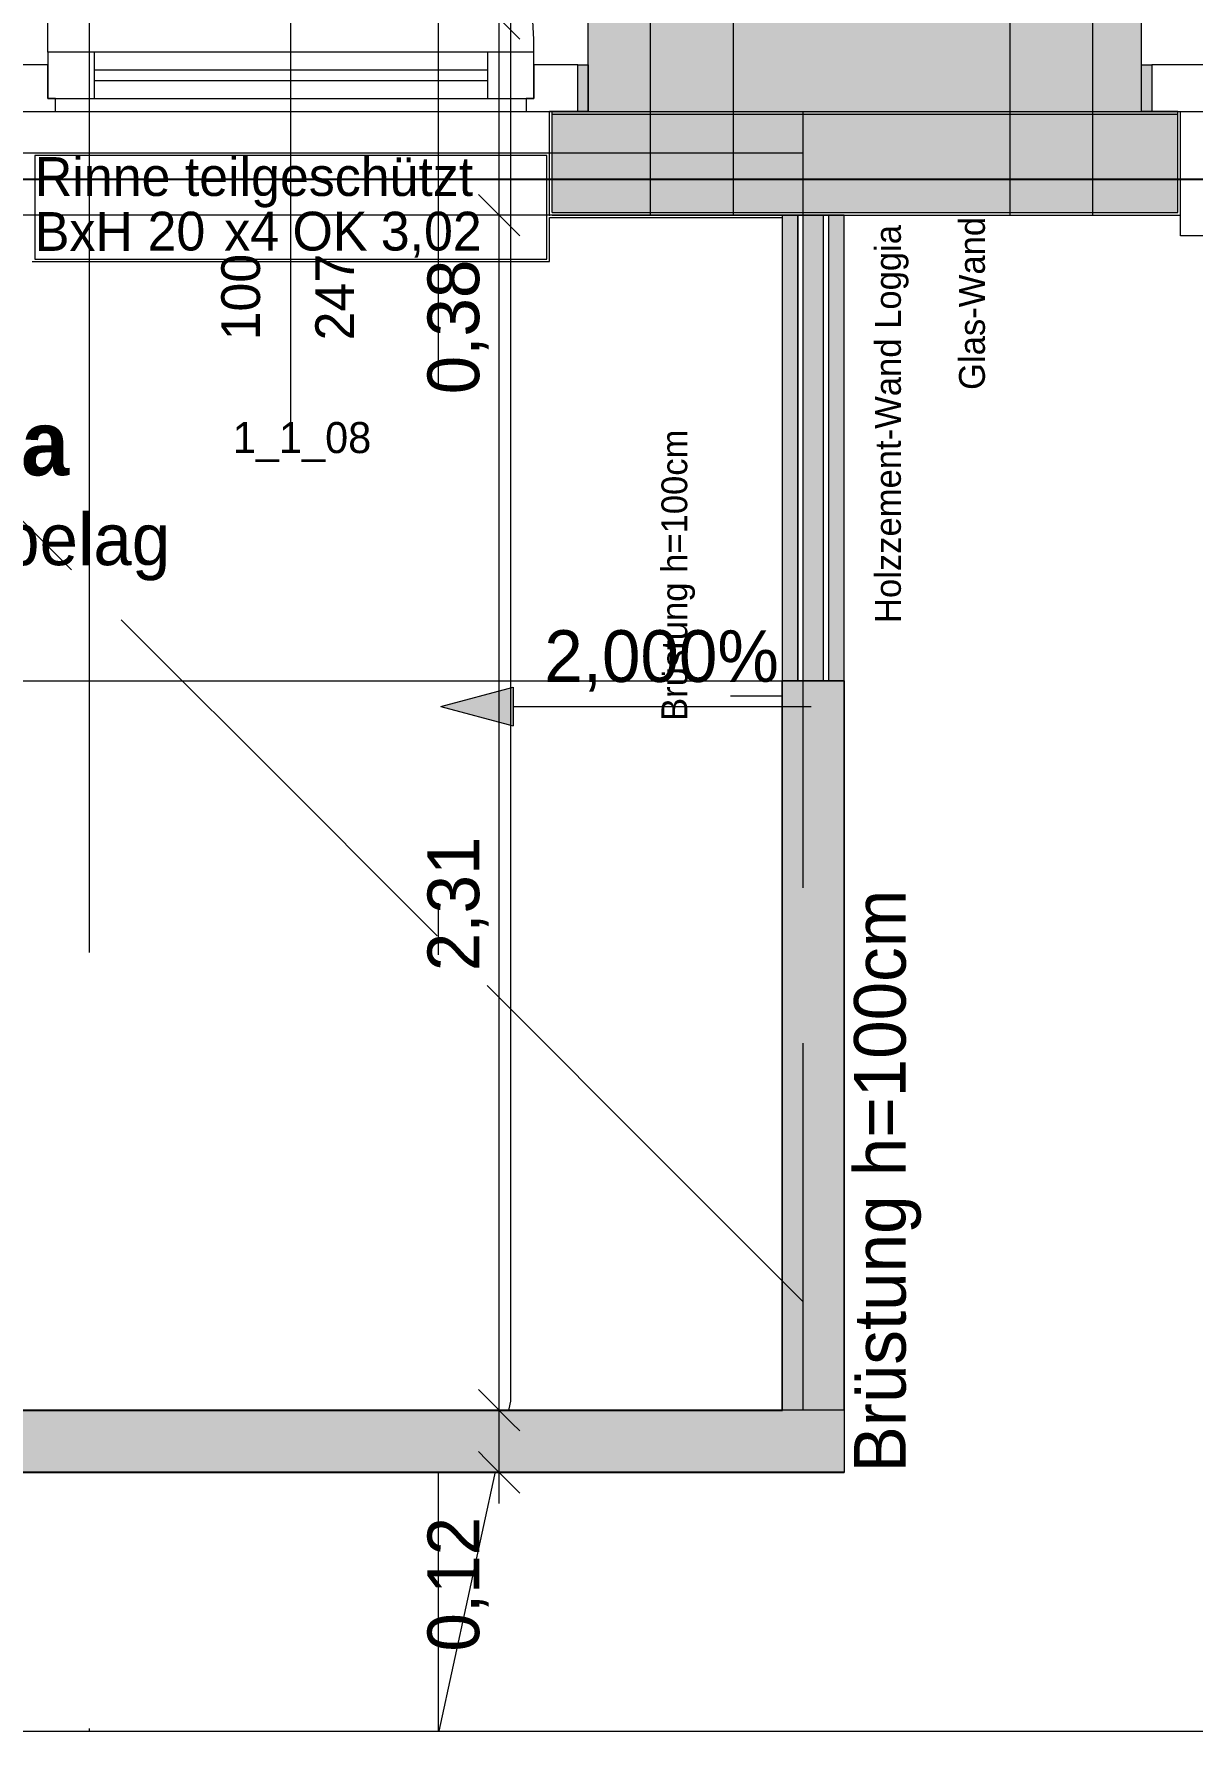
# Model space of a CAD drawing. Header units: metres. Extents: x -3 to 205, y -18 to 45.
# Drawn here: x 14.218 to 16.457, y -18 to -14.72 of the extents above; entities that cross this region are included whole.
import ezdxf

# ---------------------------------------------------------------- set-up
doc = ezdxf.new("R2010")
doc.units = ezdxf.units.M
doc.header["$MEASUREMENT"] = 0
doc.set_wipeout_variables(frame=1)
for name, pattern in [('Achse', [0.004, 0.002, -0.001, 0, -0.001]), ('Baufluchtlinie', [0.013, 0.008, -0.005]), ('Punkt 1_1', [0.075, 0.025, -0.05]), ('Schnittlinie', [0.006, 0.003, -0.0015, 0, -0.0015]), ('UNSICHTBAR', [0.4, 0, -0.4]), ('Untersicht', [0.001, 0.0005, -0.0005]), ('Wipeout_Contour', [1, 0, -1])]:
    doc.linetypes.add(name, pattern=pattern)
for name, color, linetype in [('1._1.Stock PP STG1_3_000 Achsraster', 7, 'Continuous'), ('1._1.Stock PP STG1_3_110 Wand Aussen', 7, 'Continuous'), ('1._1.Stock PP STG1_3_140 Brüstung', 7, 'Continuous'), ('1._1.Stock PP STG1_3_210 Decke', 7, 'Continuous'), ('1._1.Stock PP STG1_3_220 Bodenaufbau - Außen_ Gefälle', 7, 'Continuous'), ('1._1.Stock PP STG1_3_221 Bodenaufbau - Abdichtung', 7, 'Continuous'), ('1._1.Stock PP STG1_3_221 Bodenaufbau - Terrassenbelag', 7, 'Continuous'), ('1._1.Stock PP STG1_3_420 Rampe', 7, 'Continuous'), ('1._1.Stock PP STG1_3_520 Fixeinbauten', 7, 'Continuous'), ('1._1.Stock PP STG1_3_611 Entwässerung', 7, 'Continuous'), ('1._1.Stock PP STG1_3_810 Raum', 7, 'Continuous'), ('1._1.Stock PP STG1_3_815 Raumbegrenzung', 7, 'Continuous'), ('1._1.Stock PP STG1_3_851 Marker Schnitt', 7, 'Continuous'), ('1._1.Stock PP STG1_3_915 Allgemein Beschriftung.x', 7, 'Continuous'), ('1._1.Stock PP STG1_3_950 Polierplan Bemaßung', 7, 'Continuous'), ('1._1.Stock PP STG1_3_955 Polierplan Beschriftung', 7, 'Continuous'), ('1._1.Stock PP STG1_3_Neubau_140 Geländer transparent', 7, 'Continuous'), ('1._1.Stock PP STG1_3_Neubau_840 Baulinien', 7, 'Continuous')]:
    doc.layers.add(name, color=color, linetype=linetype)
doc.styles.add('ERSTELLTER_STIL_2', font='')
doc.styles.add('ERSTELLTER_STIL_6', font='')
doc.styles.get('ERSTELLTER_STIL_2').set_extended_font_data('Eurostile')
doc.styles.get('ERSTELLTER_STIL_6').set_extended_font_data('Eurostile', bold=True)

msp = doc.modelspace()

# ---------------------------------------------------------------- hatches: boundary and pattern name
at = {"layer": '1._1.Stock PP STG1_3_110 Wand Aussen', "linetype": 'Continuous', "lineweight": 13, "true_color": 0x3f7f02}
for points in [[(15.32, -14.69), (15.29, -14.69), (15.29, -14.78), (15.29, -14.87), (15.32, -14.87)], [(15.32, -14.69), (15.32, -14.87), (16.36, -14.87), (16.36, -14.78), (16.36, -14.69)]]:
    msp.add_hatch(color=76, dxfattribs=at).paths.add_polyline_path(points)
at = {"layer": '1._1.Stock PP STG1_3_110 Wand Aussen', "linetype": 'Continuous', "lineweight": 13, "true_color": 0xff6400}
for points in [[(15.27, -14.78), (15.27, -14.87), (15.29, -14.87), (15.29, -14.78)], [(16.38, -14.87), (16.38, -14.78), (16.36, -14.78), (16.36, -14.87)], [(15.32, -14.875), (15.22, -14.875), (15.22, -15), (15.32, -15)], [(15.32, -14.875), (15.32, -15), (16.43, -15), (16.43, -14.875)], [(15.32, -15), (15.22, -15), (15.22, -15.065), (15.32, -15.065)], [(15.32, -15), (15.32, -15.065), (16.43, -15.065), (16.43, -15)]]:
    msp.add_hatch(color=30, dxfattribs=at).paths.add_polyline_path(points)
at = {"layer": '1._1.Stock PP STG1_3_110 Wand Aussen', "linetype": 'Continuous', "lineweight": 0, "true_color": 0x373737}
for points in [[(15.32, -14.87), (15.22, -14.87), (15.22, -14.875), (15.32, -14.875)], [(15.32, -14.875), (16.43, -14.875), (16.43, -14.87), (15.32, -14.87)]]:
    msp.add_hatch(color=250, dxfattribs=at).paths.add_polyline_path(points)
at = {"layer": '1._1.Stock PP STG1_3_950 Polierplan Bemaßung', "linetype": 'Continuous', "lineweight": 13, "true_color": 0x6c6cff}
msp.add_hatch(color=171, dxfattribs=at).paths.add_polyline_path([(15.005, -16.02), (15.145, -16.0575), (15.145, -15.9825)])

# ---------------------------------------------------------------- linework, layer by layer
at = {"layer": '1._1.Stock PP STG1_3_000 Achsraster', "color": 5, "linetype": 'Achse', "lineweight": 0, "ltscale": 1000}
for p, q in [((15, 3), (15, -18)), ((-1.5, -15), (21, -15)), ((-1.5, -18), (21, -18))]:
    msp.add_line(p, q, dxfattribs=at)
at = {"layer": '1._1.Stock PP STG1_3_110 Wand Aussen', "color": 8, "linetype": 'Continuous', "lineweight": 0, "ltscale": 1000}
msp.add_line((14.245, -14.755), (14.245, -13.815), dxfattribs=at)
at = {"layer": '1._1.Stock PP STG1_3_110 Wand Aussen', "color": 7, "linetype": 'Continuous', "lineweight": 13, "ltscale": 1000}
for p, q in [((14.715, -15.4713), (14.715, -14.69)), ((14.335, -14.755), (14.245, -14.755)), ((14.245, -14.755), (14.245, -14.845)), ((15.095, -14.755), (14.335, -14.755)), ((14.335, -14.845), (14.335, -14.755)), ((15.185, -14.755), (15.095, -14.755)), ((15.095, -14.755), (15.095, -14.845)), ((15.185, -14.845), (15.185, -14.755)), ((14.245, -14.78), (14.16, -14.78)), ((14.245, -14.845), (14.245, -14.78)), ((15.095, -14.79), (14.335, -14.79)), ((15.27, -14.78), (15.185, -14.78)), ((15.185, -14.78), (15.185, -14.845)), ((15.27, -14.87), (15.27, -14.78)), ((16.48, -14.78), (16.38, -14.78)), ((16.38, -14.78), (16.38, -14.87)), ((14.335, -14.81), (15.095, -14.81)), ((14.26, -14.845), (14.245, -14.845)), ((14.245, -14.845), (14.335, -14.845)), ((14.26, -14.87), (14.26, -14.845)), ((14.335, -14.845), (15.095, -14.845)), ((15.095, -14.845), (15.185, -14.845)), ((15.185, -14.845), (15.17, -14.845)), ((15.17, -14.845), (15.17, -14.87)), ((14.16, -14.87), (14.26, -14.87)), ((14.26, -14.87), (15.17, -14.87)), ((15.17, -14.87), (15.27, -14.87)), ((15.215, -14.875), (15.215, -14.87)), ((15.22, -14.87), (15.215, -14.87)), ((15.22, -14.87), (15.215, -14.87)), ((15.22, -14.87), (15.215, -14.87)), ((15.215, -14.875), (15.215, -14.87)), ((15.215, -15), (15.215, -14.875)), ((15.215, -15), (15.215, -14.875)), ((15.22, -15.065), (15.22, -14.87)), ((15.22, -14.875), (15.32, -14.875)), ((15.32, -14.875), (16.43, -14.875)), ((16.43, -14.87), (16.36, -14.87)), ((16.43, -14.87), (16.36, -14.87)), ((16.43, -14.87), (16.36, -14.87)), ((16.38, -14.87), (16.48, -14.87)), ((16.43, -14.87), (16.435, -14.87)), ((16.43, -15.065), (16.43, -14.87)), ((16.43, -14.87), (16.435, -14.87)), ((16.43, -14.87), (16.435, -14.87)), ((16.435, -14.875), (16.435, -14.87)), ((16.435, -14.875), (16.435, -14.87)), ((16.435, -15), (16.435, -14.875)), ((16.435, -15), (16.435, -14.875)), ((15.215, -15.065), (15.215, -15)), ((15.215, -15.065), (15.215, -15)), ((16.435, -15.065), (16.435, -15)), ((16.435, -15.065), (16.435, -15)), ((15.215, -15.07), (14.215, -15.07)), ((15.215, -15.07), (15.215, -15.065)), ((15.215, -15.07), (15.215, -15.065)), ((15.22, -15.07), (15.215, -15.07)), ((15.22, -15.065), (15.32, -15.065)), ((15.32, -15.065), (16.43, -15.065)), ((16.43, -15.07), (16.435, -15.07)), ((16.435, -15.07), (16.435, -15.065)), ((16.435, -15.07), (16.435, -15.065)), ((16.435, -15.11), (16.435, -15.07)), ((17.935, -15.11), (16.435, -15.11))]:
    msp.add_line(p, q, dxfattribs=at)
at = {"layer": '1._1.Stock PP STG1_3_110 Wand Aussen', "color": 7, "linetype": 'Continuous', "lineweight": 18, "ltscale": 1000}
for p, q in [((15.29, -14.78), (15.29, -14.69)), ((15.29, -14.78), (15.29, -14.69)), ((16.36, -14.78), (16.36, -14.69)), ((16.36, -14.78), (16.36, -14.69)), ((15.29, -14.87), (15.29, -14.78)), ((15.29, -14.87), (15.29, -14.78)), ((15.29, -14.87), (15.29, -14.78)), ((16.36, -14.87), (16.36, -14.78)), ((16.36, -14.87), (16.36, -14.78)), ((16.36, -14.87), (16.36, -14.78)), ((15.29, -14.87), (15.22, -14.87)), ((15.29, -14.87), (15.22, -14.87)), ((15.29, -14.87), (15.22, -14.87)), ((15.29, -14.87), (15.32, -14.87)), ((15.32, -14.87), (16.36, -14.87))]:
    msp.add_line(p, q, dxfattribs=at)
at = {"layer": '1._1.Stock PP STG1_3_110 Wand Aussen', "color": 1, "linetype": 'Baufluchtlinie', "lineweight": 0, "ltscale": 1000}
for p, q in [((15.22, -15), (15.32, -15)), ((15.32, -15), (16.43, -15))]:
    msp.add_line(p, q, dxfattribs=at)
at = {"layer": '1._1.Stock PP STG1_3_110 Wand Aussen', "color": 7, "linetype": 'Continuous', "lineweight": 13, "ltscale": 1000, "flags": 128}
for points in [[(15.27, -14.78), (15.29, -14.78), (15.29, -14.87), (15.27, -14.87)], [(16.38, -14.87), (16.36, -14.87), (16.36, -14.78), (16.38, -14.78)]]:
    msp.add_lwpolyline(points, close=True, dxfattribs=at)
for points in [[(15.22, -15.07), (15.32, -15.07)], [(15.32, -15.07), (16.43, -15.07)]]:
    msp.add_lwpolyline(points, dxfattribs=at)
at = {"layer": '1._1.Stock PP STG1_3_110 Wand Aussen', "color": 8, "linetype": 'Continuous', "lineweight": 0, "ltscale": 1000}
msp.add_arc((14.245, -14.755), 0.94, 0, 90, dxfattribs=at)
at = {"layer": '1._1.Stock PP STG1_3_110 Wand Aussen', "color": 7, "linetype": 'Continuous', "lineweight": 13, "ltscale": 1000}
msp.add_point((15.215, -15.07), dxfattribs=at)
at = {"layer": '1._1.Stock PP STG1_3_140 Brüstung', "color": 7, "linetype": 'Continuous', "lineweight": 18, "ltscale": 1000, "flags": 128}
msp.add_lwpolyline([(15.785, -15.07), (15.665, -15.07)], dxfattribs=at)
at = {"layer": '1._1.Stock PP STG1_3_210 Decke', "color": 7, "linetype": 'Continuous', "lineweight": 13, "ltscale": 1000, "true_color": 0xf4f4f4, "flags": 128}
msp.add_lwpolyline([(0.1305, -0.13), (0.1845, -14.87), (5.505, -14.87), (5.505, -15.84), (13.475, -15.84), (13.475, -14.87), (18.8055, -14.87), (18.8546, -0.13), (15.89, -0.13)], dxfattribs=at)
msp.add_lwpolyline([(0.1305, -0.13), (0.1845, -14.87), (5.505, -14.87), (5.505, -15.84), (13.475, -15.84), (13.475, -14.87), (18.8055, -14.87), (18.8546, -0.13), (15.89, -0.13)], dxfattribs=at)
msp.add_lwpolyline([(0.1305, -0.13), (0.1845, -14.87), (5.505, -14.87), (5.505, -15.84), (13.475, -15.84), (13.475, -14.87), (18.8055, -14.87), (18.8546, -0.13), (15.89, -0.13)], dxfattribs=at)
msp.add_lwpolyline([(5.425, -14.95), (5.425, -15.92), (13.555, -15.92), (13.555, -14.95), (15.705, -14.95), (15.705, -17.42), (3.28, -17.42), (3.28, -14.95)], close=True, dxfattribs=at)
at = {"layer": '1._1.Stock PP STG1_3_220 Bodenaufbau - Außen_ Gefälle', "color": 7, "linetype": 'Continuous', "lineweight": 13, "ltscale": 1000, "true_color": 0xf4f4f4, "flags": 128}
msp.add_lwpolyline([(3.29, -17.38), (15.695, -17.38), (15.695, -15.07), (13.605, -15.07), (13.605, -15.97), (5.375, -15.97), (5.375, -15.07), (3.29, -15.07)], close=True, dxfattribs=at)
at = {"layer": '1._1.Stock PP STG1_3_221 Bodenaufbau - Abdichtung', "color": 171, "linetype": 'Untersicht', "lineweight": 13, "ltscale": 1000, "true_color": 0x6c6cff, "flags": 128}
msp.add_lwpolyline([(13.955, -14.87), (15.705, -14.87)], dxfattribs=at)
at = {"layer": '1._1.Stock PP STG1_3_221 Bodenaufbau - Terrassenbelag', "color": 7, "linetype": 'Continuous', "lineweight": 18, "ltscale": 1000, "flags": 128}
for points in [[(15.215, -15.075), (15.665, -15.075)], [(15.215, -15.16), (15.215, -15.075)], [(14.215, -15.16), (15.215, -15.16)]]:
    msp.add_lwpolyline(points, dxfattribs=at)
at = {"layer": '1._1.Stock PP STG1_3_420 Rampe', "color": 8, "linetype": 'Continuous', "lineweight": 13, "ltscale": 1000, "flags": 128}
msp.add_lwpolyline([(15.0019, -18), (15.14, -17.3627), (15.14, -12.685)], dxfattribs=at)
at = {"layer": '1._1.Stock PP STG1_3_520 Fixeinbauten', "color": 8, "linetype": 'Untersicht', "lineweight": 0, "ltscale": 1000, "flags": 128}
for points in [[(15.41, -14.69), (15.41, -15.07)], [(15.57, -14.69), (15.57, -15.07)], [(16.105, -14.69), (16.105, -15.07)], [(16.265, -14.69), (16.265, -15.07)], [(15.41, -15.07), (15.4139, -15.07), (15.4253, -15.07), (15.443, -15.07), (15.4653, -15.07), (15.49, -15.07), (15.5147, -15.07), (15.537, -15.07), (15.5547, -15.07), (15.5661, -15.07), (15.57, -15.07)], [(16.105, -15.07), (16.1089, -15.07), (16.1203, -15.07), (16.138, -15.07), (16.1603, -15.07), (16.185, -15.07), (16.2097, -15.07), (16.232, -15.07), (16.2497, -15.07), (16.2611, -15.07), (16.265, -15.07)]]:
    msp.add_lwpolyline(points, dxfattribs=at)
at = {"layer": '1._1.Stock PP STG1_3_611 Entwässerung', "color": 7, "linetype": 'Continuous', "lineweight": 13, "ltscale": 1000, "flags": 128}
msp.add_lwpolyline([(14.22, -15.155), (15.21, -15.155), (15.21, -14.955), (14.22, -14.955)], close=True, dxfattribs=at)
at = {"layer": '1._1.Stock PP STG1_3_851 Marker Schnitt', "color": 7, "linetype": 'Schnittlinie', "lineweight": 13, "ltscale": 1000}
msp.add_line((14.325, 4.805), (14.325, -18), dxfattribs=at)
at = {"layer": '1._1.Stock PP STG1_3_950 Polierplan Bemaßung', "color": 6, "linetype": 'Continuous', "lineweight": 13, "ltscale": 1000, "true_color": 0xfb02fe}
for p, q in [((15.0777, -14.65), (15.1577, -14.73)), ((15.1177, -15.07), (15.1177, -14.69)), ((15.0777, -15.03), (15.1577, -15.11)), ((15.1927, -15.07), (15.0427, -15.07))]:
    msp.add_line(p, q, dxfattribs=at)
at = {"layer": '1._1.Stock PP STG1_3_950 Polierplan Bemaßung', "color": 171, "linetype": 'Continuous', "lineweight": 13, "ltscale": 1000, "true_color": 0x6c6cff}
for p, q in [((15.005, -16.02), (15.145, -15.9825)), ((15.145, -15.9825), (15.145, -16.0575)), ((15.005, -16.02), (15.145, -16.0575)), ((15.145, -16.02), (15.205, -16.02))]:
    msp.add_line(p, q, dxfattribs=at)
at = {"layer": '1._1.Stock PP STG1_3_950 Polierplan Bemaßung', "color": 1, "linetype": 'Continuous', "lineweight": 13, "ltscale": 1000, "true_color": 0xfb0106}
msp.add_line((0.055, -18), (18.935, -18), dxfattribs=at)
at = {"layer": '1._1.Stock PP STG1_3_Neubau_840 Baulinien', "color": 1, "linetype": 'Baufluchtlinie', "lineweight": 25, "ltscale": 1000, "true_color": 0xfb0106, "flags": 128}
msp.add_lwpolyline([(-3.0225, -14.9829), (0, -15), (18.9876, -15.0005), (23.9775, -15.0046)], dxfattribs=at)

# ---------------------------------------------------------------- texts
at = {"layer": '1._1.Stock PP STG1_3_110 Wand Aussen', "color": 7, "linetype": 'Continuous', "lineweight": 13, "char_height": 0.075, "attachment_point": 9, "rotation": 90, "style": 'ERSTELLTER_STIL_2'}
for s, insert in [('\\A1;{\\pqr;\\pt0;\\fEurostile|b0|i0|c0|p0;\\W1.000000;100}', (14.6564, -15.145)), ('\\A1;{\\pqr;\\pt0;\\fEurostile|b0|i0|c0|p0;\\W1.000000;247}', (14.8372, -15.145))]:
    msp.add_mtext(s, dxfattribs=dict(at, insert=insert))
at = {"layer": '1._1.Stock PP STG1_3_110 Wand Aussen', "color": 7, "linetype": 'Continuous', "lineweight": 13, "insert": (14.8704, -15.5474), "char_height": 0.06, "attachment_point": 9, "style": 'ERSTELLTER_STIL_2'}
msp.add_mtext('\\A1;{\\pqr;\\pt0;\\fEurostile|b0|i0|c0|p0;\\W1.000000;1_1_08}', dxfattribs=at)
at = {"layer": '1._1.Stock PP STG1_3_810 Raum', "color": 7, "linetype": 'Continuous', "lineweight": 13, "attachment_point": 1}
for s, insert, char_height, style in [('\\A1;{\\pql;\\pt0;\\fEurostile|b1|i0|c0|p0;\\W1.000000;Loggia}', (13.7383, -15.4482), 0.125, 'ERSTELLTER_STIL_6'), ('\\A1;{\\pql;\\pt0;\\fEurostile|b0|i0|c0|p0;\\W1.000000;Plattenbelag}', (13.7383, -15.6467), 0.1, 'ERSTELLTER_STIL_2')]:
    msp.add_mtext(s, dxfattribs=dict(at, insert=insert, char_height=char_height, style=style))
at = {"layer": '1._1.Stock PP STG1_3_915 Allgemein Beschriftung.x', "color": 8, "linetype": 'Continuous', "lineweight": 13, "insert": (16.0069, -15.408), "char_height": 0.05, "attachment_point": 1, "rotation": 90, "style": 'ERSTELLTER_STIL_2'}
msp.add_mtext('\\A1;{\\pql;\\fEurostile|b0|i0|c0|p0;\\W1.000000;Glas-Wand}', dxfattribs=at)
at = {"layer": '1._1.Stock PP STG1_3_915 Allgemein Beschriftung.x', "color": 1, "linetype": 'Continuous', "lineweight": 0, "char_height": 0.05, "attachment_point": 1, "rotation": 90, "style": 'ERSTELLTER_STIL_2'}
for s, insert in [('\\A1;{\\pql;\\fEurostile|b0|i0|c0|p0;\\W1.000000;Holzzement-Wand Loggia}', (15.8444, -15.8585)), ('\\A1;{\\pql;\\fEurostile|b0|i0|c0|p0;\\W1.000000;Brüstung h=100cm}', (15.4314, -16.0478))]:
    msp.add_mtext(s, dxfattribs=dict(at, insert=insert))
at = {"layer": '1._1.Stock PP STG1_3_950 Polierplan Bemaßung', "color": 6, "linetype": 'Continuous', "lineweight": 13, "true_color": 0xfb02fe, "char_height": 0.1, "width": 0.306373, "attachment_point": 7, "rotation": 90, "style": 'ERSTELLTER_STIL_2'}
for s, insert in [('\\A1;{\\pql;\\fEurostile|b0|i0|c0|p0;\\W1.000000;0,38}', (15.0977, -15.4164)), ('\\A1;{\\pql;\\fEurostile|b0|i0|c0|p0;\\W1.000000;2,31}', (15.0977, -16.5314)), ('\\A1;{\\pql;\\fEurostile|b0|i0|c0|p0;\\W1.000000;0,12}', (15.0977, -17.8464))]:
    msp.add_mtext(s, dxfattribs=dict(at, insert=insert))
at = {"layer": '1._1.Stock PP STG1_3_955 Polierplan Beschriftung', "color": 7, "linetype": 'Continuous', "lineweight": 13, "char_height": 0.075, "attachment_point": 1, "style": 'ERSTELLTER_STIL_2'}
for s, insert in [('\\A1;{\\pql;\\fEurostile|b0|i0|c0|p0;\\W1.000000;Rinne teilgeschützt\\fEurostile|b0|i0|c0|p0;\\W1.000000;  }', (14.22, -14.9581)), ('\\A1;{\\pql;\\pt0,1;\\fEurostile|b0|i0|c0|p0;\\W1.000000;BxH }', (14.22, -15.0643)), ('\\A1;{\\pql;\\pt0,1;\\fEurostile|b0|i0|c0|p0;\\W1.000000;20\\fEurostile|b0|i0|c0|p0;\\W1.000000;\\A1{\\H.66x;\\S^  ;}\\fEurostile|b0|i0|c0|p0;\\W1.000000;\\fEurostile|b0|i0|c0|p0;\\W1.000000;\\A1{\\H.66x;\\S^  ;}\\fEurostile|b0|i0|c0|p0;\\W1.000000;x\\fEurostile|b0|i0|c0|p0;\\W1.000000;\\fEurostile|b0|i0|c0|p0;\\W1.000000;\\fEurostile|b0|i0|c0|p0;\\W1.000000;\\fEurostile|b0|i0|c0|p0;\\W1.000000;\\fEurostile|b0|i0|c0|p0;\\W1.000000;4\\fEurostile|b0|i0|c0|p0;\\W1.000000;\\A1{\\H.66x;\\S^  ;}\\fEurostile|b0|i0|c0|p0;\\W1.000000;\\fEurostile|b0|i0|c0|p0;\\W1.000000;\\A1{\\H.66x;\\S^  ;}\\fEurostile|b0|i0|c0|p0;\\W1.000000;\\fEurostile|b0|i0|c0|p0;\\W1.000000;\\fEurostile|b0|i0|c0|p0;\\W1.000000;\\fEurostile|b0|i0|c0|p0;\\W1.000000;\\fEurostile|b0|i0|c0|p0;\\W1.000000;\\fEurostile|b0|i0|c0|p0;\\W1.000000;\\fEurostile|b0|i0|c0|p0;\\W1.000000;\\A1{\\H.66x;\\S^  ;}\\fEurostile|b0|i0|c0|p0;\\W1.000000;\\fEurostile|b0|i0|c0|p0;\\W1.000000;\\A1{\\H.66x;\\S^  ;}\\fEurostile|b0|i0|c0|p0;\\W1.000000;\\fEurostile|b0|i0|c0|p0;\\W1.000000;\\fEurostile|b0|i0|c0|p0;\\W1.000000;\\fEurostile|b0|i0|c0|p0;\\W1.000000;\\fEurostile|b0|i0|c0|p0;\\W1.000000;\\fEurostile|b0|i0|c0|p0;\\W1.000000;\\fEurostile|b0|i0|c0|p0;\\W1.000000;\\A1{\\H.66x;\\S^  ;}\\fEurostile|b0|i0|c0|p0;\\W1.000000;\\fEurostile|b0|i0|c0|p0;\\W1.000000;\\A1{\\H.66x;\\S^  ;}\\fEurostile|b0|i0|c0|p0;\\W1.000000;\\fEurostile|b0|i0|c0|p0;\\W1.000000;\\fEurostile|b0|i0|c0|p0;\\W1.000000;\\fEurostile|b0|i0|c0|p0;\\W1.000000;\\fEurostile|b0|i0|c0|p0;\\W1.000000;\\fEurostile|b0|i0|c0|p0;\\W1.000000;\\fEurostile|b0|i0|c0|p0;\\W1.000000;\\A1{\\H.66x;\\S^  ;}\\fEurostile|b0|i0|c0|p0;\\W1.000000;\\fEurostile|b0|i0|c0|p0;\\W1.000000;\\A1{\\H.66x;\\S^  ;}\\fEurostile|b0|i0|c0|p0;\\W1.000000;\\fEurostile|b0|i0|c0|p0;\\W1.000000;\\fEurostile|b0|i0|c0|p0;\\W1.000000;\\fEurostile|b0|i0|c0|p0;\\W1.000000;\\fEurostile|b0|i0|c0|p0;\\W1.000000;\\fEurostile|b0|i0|c0|p0;\\W1.000000;\\fEurostile|b0|i0|c0|p0;\\W1.000000;\\A1{\\H.66x;\\S^  ;}\\fEurostile|b0|i0|c0|p0;\\W1.000000;}', (14.4379, -15.0636)), ('\\A1;{\\pql;\\pt0,1;\\fEurostile|b0|i0|c0|p0;\\W1.000000; OK }', (14.6903, -15.0636)), ('\\A1;{\\pql;\\pt0,1;\\fEurostile|b0|i0|c0|p0;\\W1.000000;3,02\\fEurostile|b0|i0|c0|p0;\\W1.000000;\\A1{\\H.66x;\\S^  ;}\\fEurostile|b0|i0|c0|p0;\\W1.000000;\\fEurostile|b0|i0|c0|p0;\\W1.000000;\\A1{\\H.66x;\\S^  ;}\\fEurostile|b0|i0|c0|p0;\\W1.000000;\\fEurostile|b0|i0|c0|p0;\\W1.000000;\\fEurostile|b0|i0|c0|p0;\\W1.000000;\\fEurostile|b0|i0|c0|p0;\\W1.000000;\\fEurostile|b0|i0|c0|p0;\\W1.000000;\\fEurostile|b0|i0|c0|p0;\\W1.000000;\\fEurostile|b0|i0|c0|p0;\\W1.000000;\\A1{\\H.66x;\\S^  ;}\\fEurostile|b0|i0|c0|p0;\\W1.000000;\\fEurostile|b0|i0|c0|p0;\\W1.000000;\\A1{\\H.66x;\\S^  ;}\\fEurostile|b0|i0|c0|p0;\\W1.000000;\\fEurostile|b0|i0|c0|p0;\\W1.000000;\\fEurostile|b0|i0|c0|p0;\\W1.000000;\\fEurostile|b0|i0|c0|p0;\\W1.000000;\\fEurostile|b0|i0|c0|p0;\\W1.000000;\\fEurostile|b0|i0|c0|p0;\\W1.000000;\\fEurostile|b0|i0|c0|p0;\\W1.000000;\\A1{\\H.66x;\\S^  ;}\\fEurostile|b0|i0|c0|p0;\\W1.000000;\\fEurostile|b0|i0|c0|p0;\\W1.000000;\\A1{\\H.66x;\\S^  ;}\\fEurostile|b0|i0|c0|p0;\\W1.000000;\\fEurostile|b0|i0|c0|p0;\\W1.000000;\\fEurostile|b0|i0|c0|p0;\\W1.000000;\\fEurostile|b0|i0|c0|p0;\\W1.000000;\\fEurostile|b0|i0|c0|p0;\\W1.000000;\\fEurostile|b0|i0|c0|p0;\\W1.000000;\\fEurostile|b0|i0|c0|p0;\\W1.000000;\\A1{\\H.66x;\\S^  ;}\\fEurostile|b0|i0|c0|p0;\\W1.000000;\\fEurostile|b0|i0|c0|p0;\\W1.000000;\\fEurostile|b0|i0|c0|p0;\\W1.000000;\\fEurostile|b0|i0|c0|p0;\\W1.000000;\\fEurostile|b0|i0|c0|p0;\\W1.000000;\\fEurostile|b0|i0|c0|p0;\\W1.000000;\\fEurostile|b0|i0|c0|p0;\\W1.000000;\\fEurostile|b0|i0|c0|p0;\\W1.000000;\\fEurostile|b0|i0|c0|p0;\\W1.000000;\\fEurostile|b0|i0|c0|p0;\\W1.000000;\\fEurostile|b0|i0|c0|p0;\\W1.000000;\\fEurostile|b0|i0|c0|p0;\\W1.000000;\\fEurostile|b0|i0|c0|p0;\\W1.000000;\\fEurostile|b0|i0|c0|p0;\\W1.000000;\\fEurostile|b0|i0|c0|p0;\\W1.000000;\\fEurostile|b0|i0|c0|p0;\\W1.000000;\\fEurostile|b0|i0|c0|p0;\\W1.000000;\\fEurostile|b0|i0|c0|p0;\\W1.000000;\\fEurostile|b0|i0|c0|p0;\\W1.000000;}', (14.8888, -15.0636))]:
    msp.add_mtext(s, dxfattribs=dict(at, insert=insert))

# ---------------------------------------------------------------- wipeouts: each hides what was drawn before it
at = {"color": 254, "linetype": 'Wipeout_Contour', "lineweight": 0, "ltscale": 71.367382}
msp.add_wipeout([(15.755, -17.47), (15.755, -17.5), (15.785, -17.5)], dxfattribs=at).dxf.layer = '1._1.Stock PP STG1_3_140 Brüstung'

# ---------------------------------------------------------------- next in the draw order: wipeouts: each hides what was drawn before it
at = {"color": 254, "linetype": 'Wipeout_Contour', "lineweight": 0, "ltscale": 70.986168}
msp.add_wipeout([(15.665, -17.41), (15.695, -17.41), (15.665, -17.38)], dxfattribs=at).dxf.layer = '1._1.Stock PP STG1_3_140 Brüstung'
at = {"color": 254, "linetype": 'Wipeout_Contour', "lineweight": 0, "ltscale": 71.281492}
msp.add_wipeout([(15.745, -17.46), (15.745, -17.47), (15.755, -17.47)], dxfattribs=at).dxf.layer = '1._1.Stock PP STG1_3_140 Brüstung'

# ---------------------------------------------------------------- next in the draw order: wipeouts: each hides what was drawn before it
at = {"color": 254, "linetype": 'Wipeout_Contour', "lineweight": 0, "ltscale": 71.069703}
msp.add_wipeout([(15.695, -17.42), (15.705, -17.42), (15.695, -17.41)], dxfattribs=at).dxf.layer = '1._1.Stock PP STG1_3_140 Brüstung'

# ---------------------------------------------------------------- next in the draw order: wipeouts: each hides what was drawn before it
at = {"color": 254, "linetype": 'Wipeout_Contour', "lineweight": 0, "ltscale": 71.177366}
msp.add_wipeout([(15.705, -17.46), (15.745, -17.46), (15.705, -17.42)], dxfattribs=at).dxf.layer = '1._1.Stock PP STG1_3_140 Brüstung'

# ---------------------------------------------------------------- next in the draw order: wipeouts: each hides what was drawn before it
at = {"color": 254, "linetype": 'Wipeout_Contour', "lineweight": 0, "ltscale": 69.571679}
msp.add_wipeout([(15.665, -17.38), (15.695, -17.41), (15.695, -17.38)], dxfattribs=at).dxf.layer = '1._1.Stock PP STG1_3_140 Brüstung'
at = {"color": 254, "linetype": 'Wipeout_Contour', "lineweight": 0, "ltscale": 69.952884}
msp.add_wipeout([(15.755, -17.47), (15.785, -17.5), (15.785, -17.47)], dxfattribs=at).dxf.layer = '1._1.Stock PP STG1_3_140 Brüstung'

# ---------------------------------------------------------------- next in the draw order: linework, layer by layer
at = {"layer": '1._1.Stock PP STG1_3_140 Brüstung', "color": 7, "linetype": 'Continuous', "lineweight": 18, "ltscale": 1000, "flags": 128}
msp.add_lwpolyline([(15.785, -17.5), (15.755, -17.5)], dxfattribs=at)

# ---------------------------------------------------------------- next in the draw order: wipeouts: each hides what was drawn before it
at = {"color": 254, "linetype": 'Wipeout_Contour', "lineweight": 0, "ltscale": 91.630643}
msp.add_wipeout([(15.695, -17.38), (15.695, -15.97), (15.665, -15.97), (15.665, -17.38)], dxfattribs=at).dxf.layer = '1._1.Stock PP STG1_3_140 Brüstung'
at = {"color": 254, "linetype": 'Wipeout_Contour', "lineweight": 0, "ltscale": 92.012899}
msp.add_wipeout([(15.785, -17.47), (15.785, -15.97), (15.755, -15.97), (15.755, -17.47)], dxfattribs=at).dxf.layer = '1._1.Stock PP STG1_3_140 Brüstung'
at = {"color": 254, "linetype": 'Wipeout_Contour', "lineweight": 0, "ltscale": 69.65666}
msp.add_wipeout([(15.695, -17.41), (15.705, -17.42), (15.705, -17.41)], dxfattribs=at).dxf.layer = '1._1.Stock PP STG1_3_140 Brüstung'

# ---------------------------------------------------------------- next in the draw order: linework, layer by layer
at = {"layer": '1._1.Stock PP STG1_3_140 Brüstung', "color": 7, "linetype": 'Continuous', "lineweight": 18, "ltscale": 1000, "flags": 128}
for points in [[(15.665, -15.07), (15.665, -15.97)], [(15.785, -15.97), (15.785, -15.07)], [(15.665, -15.97), (15.665, -17.38)], [(15.785, -17.5), (15.785, -15.97)]]:
    msp.add_lwpolyline(points, dxfattribs=at)
at = {"layer": '1._1.Stock PP STG1_3_221 Bodenaufbau - Terrassenbelag', "color": 7, "linetype": 'Continuous', "lineweight": 18, "ltscale": 1000, "flags": 128}
for points in [[(15.665, -15.075), (15.665, -17.38)], [(15.665, -17.38), (13.68, -17.38)]]:
    msp.add_lwpolyline(points, dxfattribs=at)
at = {"layer": '1._1.Stock PP STG1_3_815 Raumbegrenzung', "color": 8, "linetype": 'Continuous', "lineweight": 13, "ltscale": 1000}
msp.add_line((3.32, -17.38), (15.665, -17.38), dxfattribs=at)
at = {"layer": '1._1.Stock PP STG1_3_815 Raumbegrenzung', "color": 255, "linetype": 'UNSICHTBAR', "lineweight": 0, "ltscale": 1000, "flags": 128}
msp.add_lwpolyline([(15.665, -15.9999), (13.605, -15.9999), (13.605, -15.97)], dxfattribs=at)
at = {"layer": '1._1.Stock PP STG1_3_815 Raumbegrenzung', "color": 8, "linetype": 'Punkt 1_1', "lineweight": 13, "ltscale": 1000, "flags": 128}
msp.add_lwpolyline([(13.605, -15.97), (15.665, -15.97)], dxfattribs=at)

# ---------------------------------------------------------------- next in the draw order: texts
at = {"layer": '1._1.Stock PP STG1_3_950 Polierplan Bemaßung', "color": 171, "linetype": 'Continuous', "lineweight": 13, "true_color": 0x6c6cff, "insert": (15.205, -15.991), "char_height": 0.1, "attachment_point": 7, "style": 'ERSTELLTER_STIL_2'}
msp.add_mtext('\\A1;{\\pql;\\fEurostile|b0|i0|c0|p0;\\W1.000000;2,000\\fEurostile|b0|i0|c0|p0;\\W1.000000;%}', dxfattribs=at)
at = {"layer": '1._1.Stock PP STG1_3_955 Polierplan Beschriftung', "color": 7, "linetype": 'Continuous', "lineweight": 13, "insert": (15.8689, -17.5), "char_height": 0.1, "attachment_point": 4, "rotation": 90, "style": 'ERSTELLTER_STIL_2'}
msp.add_mtext('\\A1;{\\pql;\\fEurostile|b0|i0|c0|p0;\\W1.000000;Brüstung h=100cm}', dxfattribs=at)

# ---------------------------------------------------------------- next in the draw order: wipeouts: each hides what was drawn before it
at = {"color": 254, "linetype": 'Wipeout_Contour', "lineweight": 0, "ltscale": 91.730174}
msp.add_wipeout([(15.705, -17.41), (15.705, -15.97), (15.695, -15.97), (15.695, -17.41)], dxfattribs=at).dxf.layer = '1._1.Stock PP STG1_3_140 Brüstung'
at = {"color": 254, "linetype": 'Wipeout_Contour', "lineweight": 0, "ltscale": 69.86844}
msp.add_wipeout([(15.745, -17.46), (15.755, -17.47), (15.755, -17.46)], dxfattribs=at).dxf.layer = '1._1.Stock PP STG1_3_140 Brüstung'

# ---------------------------------------------------------------- next in the draw order: wipeouts: each hides what was drawn before it
at = {"color": 254, "linetype": 'Wipeout_Contour', "lineweight": 0, "ltscale": 91.942537}
msp.add_wipeout([(15.755, -17.46), (15.755, -15.97), (15.745, -15.97), (15.745, -17.46)], dxfattribs=at).dxf.layer = '1._1.Stock PP STG1_3_140 Brüstung'

# ---------------------------------------------------------------- next in the draw order: wipeouts: each hides what was drawn before it
at = {"color": 254, "linetype": 'Wipeout_Contour', "lineweight": 0, "ltscale": 69.762149}
msp.add_wipeout([(15.705, -17.42), (15.745, -17.46), (15.745, -17.42)], dxfattribs=at).dxf.layer = '1._1.Stock PP STG1_3_140 Brüstung'

# ---------------------------------------------------------------- next in the draw order: wipeouts: each hides what was drawn before it
at = {"color": 254, "linetype": 'Wipeout_Contour', "lineweight": 0, "ltscale": 91.814424}
msp.add_wipeout([(15.745, -17.42), (15.745, -15.97), (15.705, -15.97), (15.705, -17.42)], dxfattribs=at).dxf.layer = '1._1.Stock PP STG1_3_140 Brüstung'
at = {"color": 254, "linetype": 'Wipeout_Contour', "lineweight": 0, "ltscale": 82.899024}
msp.add_wipeout([(15.755, -17.47), (3.23, -17.47), (3.23, -17.5), (15.755, -17.5)], dxfattribs=at).dxf.layer = '1._1.Stock PP STG1_3_140 Brüstung'

# ---------------------------------------------------------------- next in the draw order: hatches: boundary and pattern name
at = {"layer": '1._1.Stock PP STG1_3_140 Brüstung', "linetype": 'Continuous', "lineweight": 13, "true_color": 0xff6400}
for points in [[(15.665, -15.07), (15.665, -15.97), (15.695, -15.97), (15.695, -15.07)], [(15.785, -15.97), (15.785, -15.07), (15.755, -15.07), (15.755, -15.97)]]:
    msp.add_hatch(color=30, dxfattribs=at).paths.add_polyline_path(points)
at = {"layer": '1._1.Stock PP STG1_3_140 Brüstung', "linetype": 'Continuous', "lineweight": 13, "true_color": 0xb85600}
msp.add_hatch(color=32, dxfattribs=at).paths.add_polyline_path([(15.745, -15.97), (15.745, -15.07), (15.705, -15.07), (15.705, -15.97)])

# ---------------------------------------------------------------- next in the draw order: linework, layer by layer
at = {"layer": '1._1.Stock PP STG1_3_140 Brüstung', "color": 7, "linetype": 'Continuous', "lineweight": 18, "ltscale": 1000}
for p, q in [((15.695, -15.07), (15.695, -15.97)), ((15.705, -15.07), (15.705, -15.97)), ((15.745, -15.97), (15.745, -15.07)), ((15.755, -15.97), (15.755, -15.07))]:
    msp.add_line(p, q, dxfattribs=at)
at = {"layer": '1._1.Stock PP STG1_3_140 Brüstung', "color": 7, "linetype": 'Continuous', "lineweight": 18, "ltscale": 1000, "flags": 128}
for points in [[(15.695, -15.97), (15.665, -15.97)], [(15.665, -15.97), (15.785, -15.97)], [(15.705, -15.97), (15.695, -15.97)], [(15.745, -15.97), (15.705, -15.97)], [(15.755, -15.97), (15.745, -15.97)], [(15.785, -15.97), (15.755, -15.97)], [(3.23, -17.5), (15.755, -17.5)]]:
    msp.add_lwpolyline(points, dxfattribs=at)
at = {"layer": '1._1.Stock PP STG1_3_221 Bodenaufbau - Abdichtung', "color": 171, "linetype": 'Untersicht', "lineweight": 13, "ltscale": 1000, "true_color": 0x6c6cff, "flags": 128}
for points in [[(15.705, -14.87), (15.705, -17.17)], [(15.7052, -17.1702), (15.7052, -14.87)], [(15.705, -17.17), (13.68, -15.145)], [(13.68, -15.145), (15.705, -17.17)], [(15.705, -17.17), (15.705, -17.42)], [(11.8948, -17.4202), (15.705, -17.4202)], [(15.705, -17.42), (11.895, -17.42)]]:
    msp.add_lwpolyline(points, dxfattribs=at)
at = {"layer": '1._1.Stock PP STG1_3_950 Polierplan Bemaßung', "color": 171, "linetype": 'Continuous', "lineweight": 13, "ltscale": 1000, "true_color": 0x6c6cff}
msp.add_line((15.205, -16.02), (15.7213, -16.02), dxfattribs=at)

# ---------------------------------------------------------------- next in the draw order: wipeouts: each hides what was drawn before it
at = {"color": 254, "linetype": 'Wipeout_Contour', "lineweight": 0, "ltscale": 82.819971}
msp.add_wipeout([(15.745, -17.46), (3.24, -17.46), (3.24, -17.47), (15.745, -17.47)], dxfattribs=at).dxf.layer = '1._1.Stock PP STG1_3_140 Brüstung'

# ---------------------------------------------------------------- next in the draw order: wipeouts: each hides what was drawn before it
at = {"color": 254, "linetype": 'Wipeout_Contour', "lineweight": 0, "ltscale": 82.499965}
msp.add_wipeout([(15.665, -17.38), (3.32, -17.38), (3.32, -17.41), (15.665, -17.41)], dxfattribs=at).dxf.layer = '1._1.Stock PP STG1_3_140 Brüstung'

# ---------------------------------------------------------------- next in the draw order: linework, layer by layer
at = {"layer": '1._1.Stock PP STG1_3_140 Brüstung', "color": 7, "linetype": 'Continuous', "lineweight": 18, "ltscale": 1000, "flags": 128}
msp.add_lwpolyline([(15.665, -17.38), (3.32, -17.38)], dxfattribs=at)

# ---------------------------------------------------------------- next in the draw order: wipeouts: each hides what was drawn before it
at = {"color": 254, "linetype": 'Wipeout_Contour', "lineweight": 0, "ltscale": 82.598205}
msp.add_wipeout([(15.695, -17.41), (3.29, -17.41), (3.29, -17.42), (15.695, -17.42)], dxfattribs=at).dxf.layer = '1._1.Stock PP STG1_3_140 Brüstung'

# ---------------------------------------------------------------- next in the draw order: wipeouts: each hides what was drawn before it
at = {"color": 254, "linetype": 'Wipeout_Contour', "lineweight": 0, "ltscale": 82.694503}
msp.add_wipeout([(15.705, -17.42), (3.28, -17.42), (3.28, -17.46), (15.705, -17.46)], dxfattribs=at).dxf.layer = '1._1.Stock PP STG1_3_140 Brüstung'

# ---------------------------------------------------------------- next in the draw order: wipeouts: each hides what was drawn before it
at = {"color": 254, "linetype": 'Wipeout_Contour', "lineweight": 0, "ltscale": 82.620444}
msp.add_wipeout([(15.785, -17.38), (3.2, -17.38), (3.2, -17.41), (15.785, -17.41)], dxfattribs=at).dxf.layer = '1._1.Stock PP STG1_3_140 Brüstung'
at = {"color": 254, "linetype": 'Wipeout_Contour', "lineweight": 0, "ltscale": 82.929286}
msp.add_wipeout([(3.2, -17.5), (15.785, -17.5), (15.785, -17.47), (3.2, -17.47)], dxfattribs=at).dxf.layer = '1._1.Stock PP STG1_3_140 Brüstung'

# ---------------------------------------------------------------- next in the draw order: linework, layer by layer
at = {"layer": '1._1.Stock PP STG1_3_140 Brüstung', "color": 7, "linetype": 'Continuous', "lineweight": 18, "ltscale": 1000, "flags": 128}
for points in [[(15.785, -17.38), (3.2, -17.38)], [(3.2, -17.5), (15.785, -17.5)]]:
    msp.add_lwpolyline(points, dxfattribs=at)
at = {"layer": '1._1.Stock PP STG1_3_950 Polierplan Bemaßung', "color": 6, "linetype": 'Continuous', "lineweight": 13, "ltscale": 1000, "true_color": 0xfb02fe}
for p, q in [((15.1177, -17.38), (15.1177, -15.07)), ((15.1927, -17.38), (15.0427, -17.38)), ((15.1927, -17.5), (15.0427, -17.5)), ((15.1177, -17.56), (15.1177, -17.5))]:
    msp.add_line(p, q, dxfattribs=at)

# ---------------------------------------------------------------- next in the draw order: wipeouts: each hides what was drawn before it
at = {"color": 254, "linetype": 'Wipeout_Contour', "lineweight": 0, "ltscale": 82.68873}
msp.add_wipeout([(15.785, -17.41), (3.2, -17.41), (3.2, -17.42), (15.785, -17.42)], dxfattribs=at).dxf.layer = '1._1.Stock PP STG1_3_140 Brüstung'
at = {"color": 254, "linetype": 'Wipeout_Contour', "lineweight": 0, "ltscale": 82.86031}
msp.add_wipeout([(3.2, -17.47), (15.785, -17.47), (15.785, -17.46), (3.2, -17.46)], dxfattribs=at).dxf.layer = '1._1.Stock PP STG1_3_140 Brüstung'

# ---------------------------------------------------------------- next in the draw order: wipeouts: each hides what was drawn before it
at = {"color": 254, "linetype": 'Wipeout_Contour', "lineweight": 0, "ltscale": 82.77498}
msp.add_wipeout([(3.2, -17.46), (15.785, -17.46), (15.785, -17.42), (3.2, -17.42)], dxfattribs=at).dxf.layer = '1._1.Stock PP STG1_3_140 Brüstung'

# ---------------------------------------------------------------- next in the draw order: hatches: boundary and pattern name
at = {"layer": '1._1.Stock PP STG1_3_Neubau_140 Geländer transparent', "linetype": 'Continuous', "lineweight": 0, "true_color": 0xffffff}
for points in [[(15.785, -15.97), (15.665, -15.97), (15.665, -17.38), (9.555, -17.38), (9.555, -17.5), (15.785, -17.5)], [(15.7846, -15.9704), (15.6654, -15.9704), (15.6654, -17.3804), (9.5554, -17.3804), (9.5554, -17.4996), (15.7846, -17.4996)], [(15.7846, -15.9704), (15.6654, -15.9704), (15.6654, -17.3804), (9.5554, -17.3804), (9.5554, -17.4996), (15.7846, -17.4996)]]:
    msp.add_hatch(color=7, dxfattribs=at).paths.add_polyline_path(points)

# ---------------------------------------------------------------- next in the draw order: linework, layer by layer
at = {"layer": '1._1.Stock PP STG1_3_950 Polierplan Bemaßung', "color": 6, "linetype": 'Continuous', "lineweight": 13, "ltscale": 1000, "true_color": 0xfb02fe}
for p, q in [((15.0777, -17.34), (15.1577, -17.42)), ((15.1177, -17.5), (15.1177, -17.38)), ((15.0777, -17.46), (15.1577, -17.54))]:
    msp.add_line(p, q, dxfattribs=at)
at = {"layer": '1._1.Stock PP STG1_3_Neubau_140 Geländer transparent', "color": 7, "linetype": 'Continuous', "lineweight": 13, "ltscale": 1000, "flags": 128}
for points in [[(15.785, -15.97), (15.785, -17.5), (9.555, -17.5), (9.555, -17.38), (15.665, -17.38), (15.665, -15.97)], [(15.7846, -15.9704), (15.7846, -17.4996), (9.5554, -17.4996), (9.5554, -17.3804), (15.6654, -17.3804), (15.6654, -15.9704)], [(15.7846, -15.9704), (15.7846, -17.4996), (9.5554, -17.4996), (9.5554, -17.3804), (15.6654, -17.3804), (15.6654, -15.9704)]]:
    msp.add_lwpolyline(points, close=True, dxfattribs=at)

doc.saveas('drawing.dxf')
